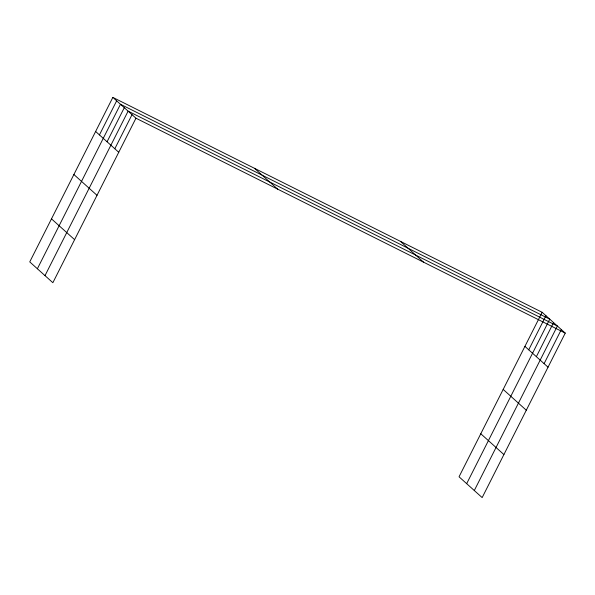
<?xml version="1.0" encoding="UTF-8"?>
<svg xmlns="http://www.w3.org/2000/svg" width="595" height="595" viewBox="0 0 595 595"><rect width="100%" height="100%" fill="white"/><g stroke="black" fill="none" stroke-linecap="round" stroke-linejoin="round"><path stroke-width="0.89" d="M112.842 97.402L29.75 261.897L52.866 282.707L135.958 118.204L112.842 97.402L542.134 312.293L565.25 333.103L482.158 497.599L459.043 476.796L542.134 312.293M99.439 134.916L116.657 100.838M37.381 268.762L120.473 104.266L549.758 319.165L466.666 483.661M107.07 141.781L124.288 107.702M45.004 275.626L128.103 111.131L557.389 326.03L474.297 490.525M114.813 148.75L132.031 114.671M528.732 349.808L545.95 315.729M536.363 356.673L553.573 322.594M544.105 363.642L561.323 329.563M135.958 118.204L565.25 333.103M524.916 346.372L548.032 367.182M400.465 241.384L423.588 262.187M503.177 389.413L526.292 410.223M254.511 168.318L277.627 189.121M480.782 433.755L503.898 454.558M95.631 131.48L118.747 152.283M73.892 174.521L97.007 195.324M51.49 218.863L74.606 239.666"/></g></svg>
